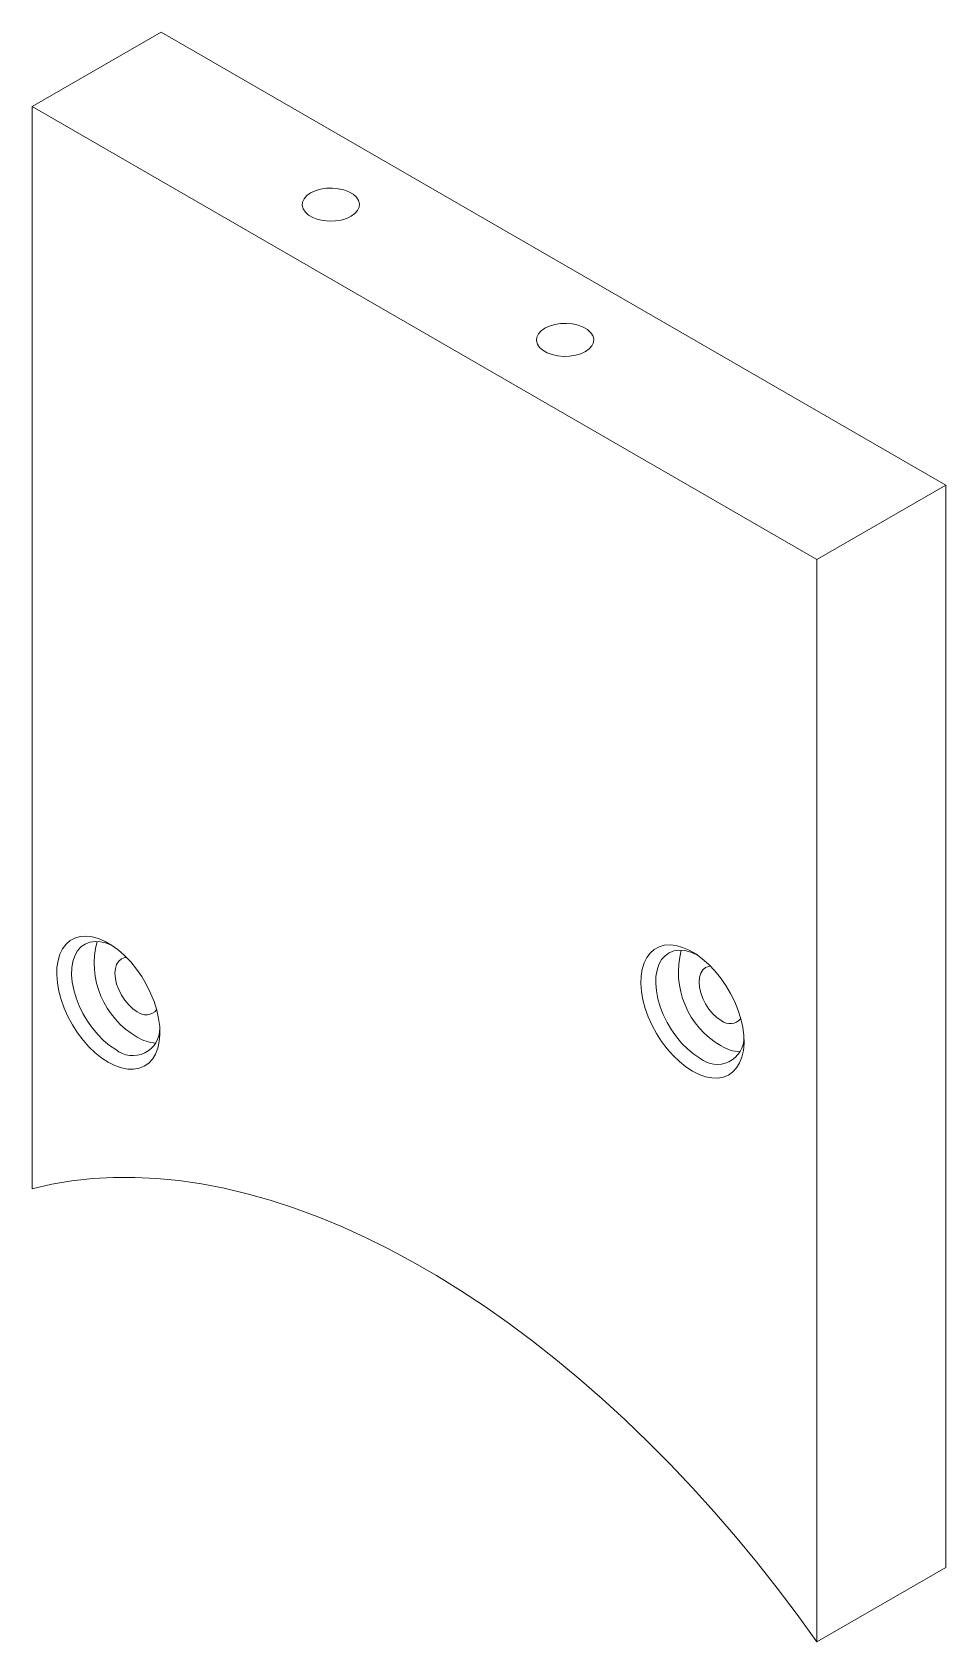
# Model space of a CAD drawing. Header units: millimetres. Extents: x 289 to 1078, y 493 to 817.
# Drawn here: x 1023.1 to 1078.3, y 719.5 to 816.7 of the extents above.
import ezdxf

# ---------------------------------------------------------------- set-up
doc = ezdxf.new("R2010")
doc.units = ezdxf.units.MM

msp = doc.modelspace()

# ---------------------------------------------------------------- linework, layer by layer
at = {"color": 7, "linetype": 'Continuous', "lineweight": 15}
for p, q in [((1030.898, 816.672), (1023.119, 812.182)), ((1078.274, 789.322), (1030.898, 816.672)), ((1023.119, 812.182), (1023.119, 746.858)), ((1070.496, 784.832), (1023.119, 812.182)), ((1078.274, 789.322), (1070.496, 784.832)), ((1078.274, 723.999), (1078.274, 789.322)), ((1070.496, 719.509), (1070.496, 784.832)), ((1078.274, 723.999), (1070.496, 719.509))]:
    msp.add_line(p, q, dxfattribs=at)
at = {"color": 7, "linetype": 'Continuous', "lineweight": 15, "flags": 128}
for points in [[(1039.929, 806.968), (1039.702, 806.806), (1039.538, 806.62), (1039.445, 806.419), (1039.426, 806.211), (1039.482, 806.005), (1039.612, 805.81), (1039.808, 805.635), (1040.064, 805.488), (1040.366, 805.374), (1040.704, 805.3), (1041.06, 805.267), (1041.421, 805.278), (1041.77, 805.332), (1042.091, 805.427), (1042.372, 805.558), (1042.599, 805.72), (1042.763, 805.905), (1042.857, 806.107), (1042.875, 806.315), (1042.819, 806.521), (1042.69, 806.715), (1042.493, 806.89), (1042.238, 807.038), (1041.935, 807.151), (1041.598, 807.226), (1041.241, 807.258), (1040.88, 807.248), (1040.532, 807.194), (1040.21, 807.099), (1039.929, 806.968)], [(1054.071, 798.804), (1053.844, 798.642), (1053.68, 798.456), (1053.587, 798.255), (1053.568, 798.046), (1053.624, 797.841), (1053.754, 797.646), (1053.95, 797.471), (1054.206, 797.324), (1054.509, 797.21), (1054.846, 797.136), (1055.202, 797.103), (1055.563, 797.114), (1055.912, 797.168), (1056.233, 797.262), (1056.514, 797.394), (1056.741, 797.556), (1056.905, 797.741), (1056.999, 797.943), (1057.018, 798.151), (1056.961, 798.357), (1056.832, 798.551), (1056.635, 798.726), (1056.38, 798.874), (1056.077, 798.987), (1055.74, 799.062), (1055.383, 799.094), (1055.023, 799.083), (1054.674, 799.03), (1054.352, 798.935), (1054.071, 798.804)], [(1027.716, 754.489), (1028.114, 754.289), (1028.506, 754.15), (1028.885, 754.077), (1029.244, 754.069), (1029.579, 754.128), (1029.883, 754.251), (1030.151, 754.437), (1030.38, 754.684), (1030.564, 754.986), (1030.702, 755.339), (1030.791, 755.737), (1030.829, 756.174), (1030.816, 756.642), (1030.753, 757.134), (1030.639, 757.641), (1030.478, 758.156), (1030.271, 758.669), (1030.022, 759.174), (1029.735, 759.66), (1029.415, 760.12), (1029.067, 760.547), (1028.697, 760.934), (1028.311, 761.274), (1027.915, 761.561), (1027.516, 761.792), (1027.12, 761.961), (1026.734, 762.067), (1026.364, 762.108), (1026.016, 762.082), (1025.696, 761.991), (1025.409, 761.836), (1025.161, 761.619), (1024.954, 761.345), (1024.792, 761.016), (1024.678, 760.64), (1024.615, 760.222), (1024.602, 759.768), (1024.64, 759.288), (1024.729, 758.787), (1024.867, 758.275), (1025.052, 757.759), (1025.28, 757.249), (1025.548, 756.753), (1025.852, 756.279), (1026.187, 755.834), (1026.547, 755.427), (1026.925, 755.063), (1027.317, 754.748), (1027.716, 754.489)], [(1027.949, 761.539), (1027.61, 761.677), (1027.253, 761.765), (1026.913, 761.787), (1026.597, 761.741), (1026.312, 761.629), (1026.064, 761.454), (1025.856, 761.218), (1025.693, 760.926), (1025.578, 760.584), (1025.513, 760.198), (1025.5, 759.776), (1025.539, 759.327), (1025.629, 758.858), (1025.768, 758.379), (1025.954, 757.9), (1026.183, 757.429), (1026.451, 756.976), (1026.752, 756.55), (1027.08, 756.159), (1027.43, 755.81), (1027.794, 755.511), (1028.165, 755.267)], [(1028.809, 760.824), (1028.712, 760.812), (1028.508, 760.736), (1028.341, 760.598), (1028.217, 760.401), (1028.141, 760.155), (1028.115, 759.867), (1028.141, 759.55), (1028.217, 759.215), (1028.341, 758.875), (1028.508, 758.544), (1028.712, 758.234), (1028.944, 757.956), (1029.196, 757.723), (1029.458, 757.542)], [(1062.979, 753.957), (1063.377, 753.757), (1063.769, 753.619), (1064.148, 753.545), (1064.508, 753.538), (1064.842, 753.596), (1065.146, 753.72), (1065.415, 753.906), (1065.643, 754.152), (1065.828, 754.454), (1065.966, 754.807), (1066.054, 755.205), (1066.093, 755.642), (1066.08, 756.11), (1066.016, 756.602), (1065.903, 757.109), (1065.741, 757.624), (1065.534, 758.138), (1065.285, 758.642), (1064.998, 759.128), (1064.678, 759.589), (1064.331, 760.016), (1063.961, 760.402), (1063.575, 760.742), (1063.179, 761.03), (1062.779, 761.26), (1062.384, 761.43), (1061.997, 761.536), (1061.627, 761.576), (1061.28, 761.551), (1060.96, 761.46), (1060.673, 761.305), (1060.424, 761.088), (1060.217, 760.813), (1060.055, 760.485), (1059.942, 760.109), (1059.878, 759.69), (1059.865, 759.237), (1059.904, 758.756), (1059.993, 758.255), (1060.13, 757.743), (1060.315, 757.228), (1060.543, 756.718), (1060.812, 756.222), (1061.116, 755.747), (1061.45, 755.303), (1061.81, 754.895), (1062.189, 754.531), (1062.581, 754.217), (1062.979, 753.957)], [(1063.213, 761.007), (1062.874, 761.146), (1062.516, 761.234), (1062.176, 761.255), (1061.861, 761.21), (1061.576, 761.098), (1061.327, 760.922), (1061.119, 760.686), (1060.956, 760.394), (1060.841, 760.052), (1060.776, 759.667), (1060.763, 759.245), (1060.802, 758.795), (1060.892, 758.326), (1061.032, 757.848), (1061.218, 757.368), (1061.447, 756.898), (1061.714, 756.445), (1062.015, 756.019), (1062.344, 755.627), (1062.693, 755.279), (1063.057, 754.979), (1063.428, 754.735)], [(1064.072, 760.292), (1063.975, 760.28), (1063.772, 760.205), (1063.605, 760.066), (1063.481, 759.87), (1063.404, 759.623), (1063.379, 759.336), (1063.404, 759.018), (1063.481, 758.683), (1063.605, 758.344), (1063.772, 758.012), (1063.975, 757.702), (1064.207, 757.425), (1064.459, 757.191), (1064.721, 757.01)], [(1023.119, 746.858), (1024.306, 747.128), (1025.522, 747.331), (1026.764, 747.468), (1028.033, 747.538), (1029.325, 747.541), (1030.64, 747.477), (1031.976, 747.347), (1033.331, 747.15), (1034.702, 746.887), (1036.09, 746.558), (1037.491, 746.163), (1038.904, 745.703), (1040.327, 745.179), (1041.759, 744.591), (1043.196, 743.939), (1044.639, 743.226), (1046.084, 742.451), (1047.531, 741.617), (1048.976, 740.722), (1050.418, 739.77), (1051.856, 738.761), (1053.288, 737.696), (1054.711, 736.578), (1056.124, 735.406), (1057.525, 734.183), (1058.913, 732.911), (1060.284, 731.59), (1061.639, 730.223), (1062.975, 728.811), (1064.29, 727.357), (1065.582, 725.861), (1066.851, 724.327), (1068.093, 722.755), (1069.309, 721.148), (1070.496, 719.509)]]:
    msp.add_lwpolyline(points, dxfattribs=at)
at = {"color": 7, "linetype": 'Continuous', "lineweight": 15}
for centre, radius, start, end in [((1032.004, 760.472), 5.135, 165.16834, 240.27336), ((1067.267, 759.94), 5.135, 165.16834, 240.27336), ((1029.985, 758.182), 0.829, 230.51547, 321.36411), ((1065.249, 757.65), 0.829, 230.51547, 321.36411), ((1029.202, 756.512), 1.621, 230.20684, 1.77477), ((1030.736, 758.055), 2.409, 237.96532, 266.34619), ((1064.465, 755.981), 1.621, 230.20684, 1.77477), ((1065.999, 757.524), 2.409, 237.96532, 266.34619)]:
    msp.add_arc(centre, radius, start, end, dxfattribs=at)

doc.saveas('drawing.dxf')
